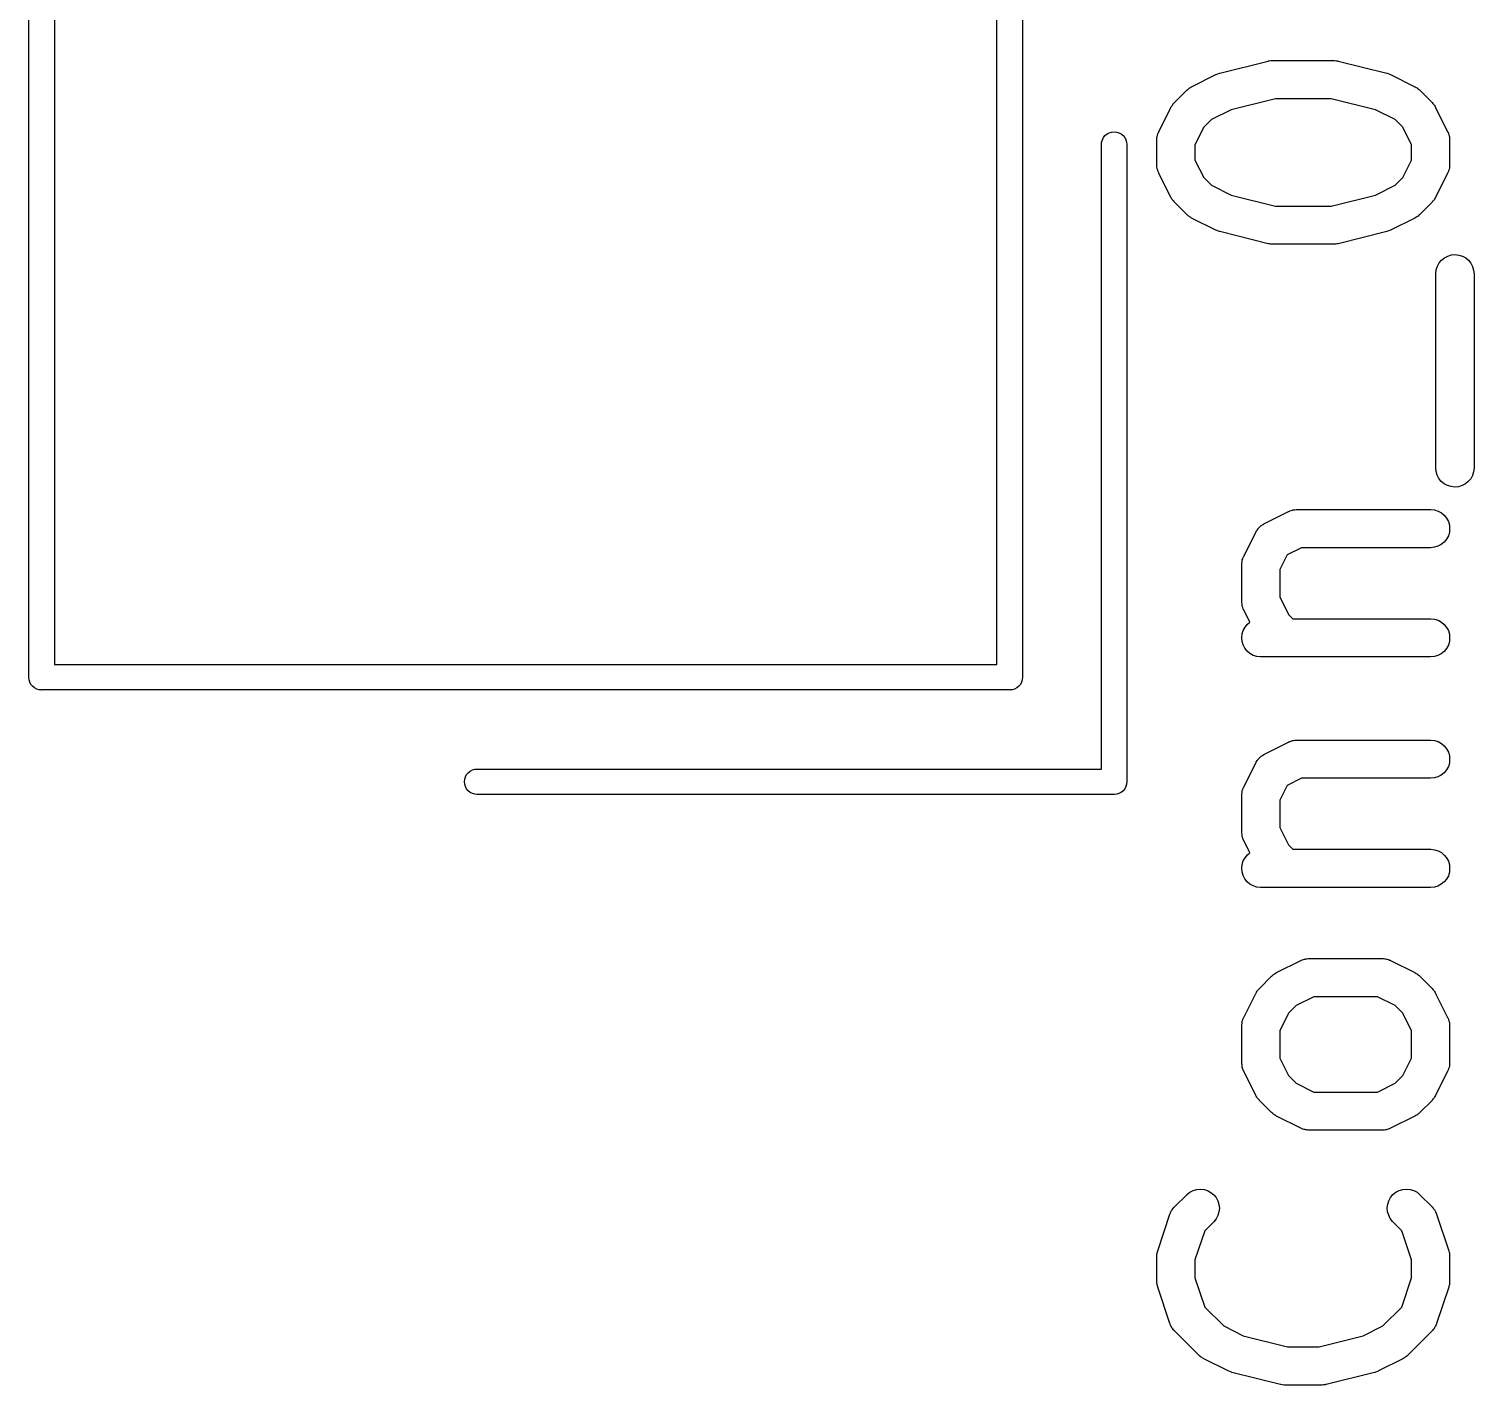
# Model space of a CAD drawing. Extents: x 118.6 to 187.3, y -130.9 to -41.9.
# Drawn here: x 178.69 to 184.36, y -77.67 to -72.35 of the extents above; entities that cross this region are included whole.
import ezdxf

# ---------------------------------------------------------------- set-up
doc = ezdxf.new("R2010")
doc.units = 0
doc.layers.add('BLACK', color=7, linetype='CONTINUOUS')

msp = doc.modelspace()

# ---------------------------------------------------------------- linework, layer by layer
at = {"layer": 'BLACK', "linetype": 'CONTINUOUS'}
for p, q in [((178.69, -74.8875), (178.69, -67.3924)), ((182.59, -67.3924), (182.59, -74.8876)), ((178.79, -67.44), (178.79, -74.84)), ((182.49, -74.84), (182.49, -67.44)), ((183.365, -72.5196), (183.555, -72.472)), ((183.555, -72.472), (183.556, -72.4718)), ((183.556, -72.4718), (183.557, -72.4716)), ((183.557, -72.4716), (183.559, -72.4712)), ((183.559, -72.4712), (183.565, -72.4706)), ((183.565, -72.4706), (183.571, -72.4698)), ((183.571, -72.4698), (183.572, -72.4699)), ((183.572, -72.4699), (183.573, -72.4698)), ((183.573, -72.4698), (183.811, -72.4698)), ((183.811, -72.4698), (183.812, -72.4698)), ((183.812, -72.4698), (183.814, -72.4699)), ((183.814, -72.4699), (183.815, -72.4699)), ((183.815, -72.4699), (183.821, -72.4707)), ((183.821, -72.4707), (183.827, -72.4714)), ((183.827, -72.4714), (183.828, -72.4718)), ((183.828, -72.4718), (183.83, -72.472)), ((183.83, -72.472), (184.02, -72.5196)), ((183.254, -72.5729), (183.349, -72.5253)), ((183.349, -72.5253), (183.35, -72.5248)), ((183.35, -72.5248), (183.351, -72.5247)), ((183.351, -72.5245), (183.357, -72.5222)), ((183.351, -72.5247), (183.351, -72.5245)), ((183.357, -72.5222), (183.364, -72.5198)), ((183.364, -72.5197), (183.365, -72.5196)), ((183.364, -72.5198), (183.364, -72.5197)), ((184.02, -72.5196), (184.021, -72.5199)), ((184.021, -72.5199), (184.021, -72.52)), ((184.021, -72.52), (184.022, -72.5201)), ((184.022, -72.5201), (184.028, -72.5226)), ((184.028, -72.5226), (184.035, -72.525)), ((184.035, -72.525), (184.035, -72.5252)), ((184.035, -72.5252), (184.035, -72.5253)), ((184.035, -72.5253), (184.131, -72.5729)), ((183.187, -72.6346), (183.235, -72.587)), ((183.235, -72.5862), (183.239, -72.5836)), ((183.235, -72.587), (183.235, -72.5862)), ((183.239, -72.5836), (183.242, -72.5807)), ((183.242, -72.5807), (183.244, -72.579)), ((183.244, -72.579), (183.247, -72.5771)), ((183.247, -72.5771), (183.251, -72.5752)), ((183.251, -72.5752), (183.254, -72.5729)), ((184.131, -72.5729), (184.132, -72.5734)), ((184.132, -72.5734), (184.135, -72.5757)), ((184.135, -72.5757), (184.139, -72.5777)), ((184.139, -72.5777), (184.141, -72.5797)), ((184.141, -72.5797), (184.144, -72.5814)), ((184.144, -72.5814), (184.147, -72.5843)), ((184.147, -72.5843), (184.15, -72.587)), ((184.15, -72.587), (184.198, -72.6346)), ((183.125, -72.7493), (183.173, -72.6541)), ((183.173, -72.6531), (183.176, -72.6496)), ((183.173, -72.6541), (183.173, -72.6531)), ((183.176, -72.6496), (183.178, -72.6459)), ((183.178, -72.6459), (183.18, -72.6435)), ((183.18, -72.6435), (183.181, -72.6409)), ((183.181, -72.6409), (183.184, -72.6378)), ((183.184, -72.6378), (183.187, -72.6346)), ((183.409, -72.6631), (183.332, -72.7016)), ((183.583, -72.6198), (183.409, -72.6631)), ((183.802, -72.6198), (183.583, -72.6198)), ((183.976, -72.6631), (183.802, -72.6198)), ((184.053, -72.7016), (183.976, -72.6631)), ((184.198, -72.6346), (184.199, -72.6353)), ((184.199, -72.6353), (184.201, -72.6386)), ((184.201, -72.6386), (184.204, -72.6417)), ((184.204, -72.6417), (184.206, -72.6443)), ((184.206, -72.6443), (184.208, -72.6468)), ((184.208, -72.6468), (184.21, -72.6505)), ((184.21, -72.6505), (184.212, -72.6541)), ((184.212, -72.6541), (184.259, -72.7493)), ((183.332, -72.7016), (183.302, -72.732)), ((184.083, -72.732), (184.053, -72.7016)), ((182.901, -72.7902), (182.904, -72.7808)), ((182.904, -72.7808), (182.908, -72.7721)), ((182.908, -72.7721), (182.914, -72.7645)), ((182.914, -72.7645), (182.922, -72.7582)), ((182.922, -72.7582), (182.931, -72.7536)), ((182.931, -72.7536), (182.94, -72.7507)), ((182.94, -72.7507), (182.95, -72.7498)), ((182.95, -72.7498), (182.96, -72.7507)), ((182.96, -72.7507), (182.969, -72.7536)), ((182.969, -72.7536), (182.978, -72.7582)), ((182.978, -72.7582), (182.986, -72.7645)), ((182.986, -72.7645), (182.992, -72.7721)), ((182.992, -72.7721), (182.996, -72.7808)), ((182.996, -72.7808), (182.999, -72.7902)), ((183.117, -72.7818), (183.118, -72.7796)), ((183.117, -72.7829), (183.117, -72.7818)), ((183.117, -72.8781), (183.117, -72.7829)), ((183.118, -72.7724), (183.119, -72.7673)), ((183.118, -72.7774), (183.118, -72.7724)), ((183.118, -72.7796), (183.118, -72.7774)), ((183.119, -72.7673), (183.12, -72.7652)), ((183.12, -72.763), (183.122, -72.7582)), ((183.12, -72.7652), (183.12, -72.763)), ((183.122, -72.7582), (183.123, -72.7533)), ((183.123, -72.7533), (183.125, -72.7514)), ((183.125, -72.7514), (183.125, -72.7493)), ((183.302, -72.732), (183.267, -72.8006)), ((184.117, -72.8006), (184.083, -72.732)), ((184.259, -72.7493), (184.26, -72.7503)), ((184.26, -72.7503), (184.261, -72.7523)), ((184.261, -72.7523), (184.262, -72.7543)), ((184.262, -72.7543), (184.263, -72.7592)), ((184.263, -72.7592), (184.265, -72.764)), ((184.265, -72.764), (184.265, -72.7662)), ((184.265, -72.7662), (184.266, -72.7683)), ((184.266, -72.7683), (184.266, -72.7734)), ((184.266, -72.7734), (184.267, -72.7785)), ((184.267, -72.7785), (184.267, -72.7807)), ((184.267, -72.7807), (184.267, -72.7829)), ((184.267, -72.7829), (184.267, -72.8781)), ((182.9, -72.7976), (182.901, -72.7902)), ((182.9, -75.25), (182.9, -72.7976)), ((182.999, -72.7902), (183, -72.7976)), ((183, -72.7976), (183, -75.2976)), ((183.267, -72.8006), (183.267, -72.8604)), ((184.117, -72.8604), (184.117, -72.8006)), ((183.118, -72.8803), (183.117, -72.8781)), ((183.118, -72.8825), (183.118, -72.8803)), ((183.118, -72.8876), (183.118, -72.8825)), ((183.119, -72.8927), (183.118, -72.8876)), ((183.119, -72.8948), (183.119, -72.8927)), ((183.12, -72.897), (183.119, -72.8948)), ((183.122, -72.9018), (183.12, -72.897)), ((183.267, -72.8604), (183.302, -72.9289)), ((184.083, -72.9289), (184.117, -72.8604)), ((184.265, -72.898), (184.263, -72.9028)), ((184.266, -72.8937), (184.265, -72.8958)), ((184.265, -72.8958), (184.265, -72.898)), ((184.267, -72.8835), (184.266, -72.8886)), ((184.266, -72.8886), (184.266, -72.8937)), ((184.267, -72.8781), (184.267, -72.8791)), ((184.267, -72.8791), (184.267, -72.8813)), ((184.267, -72.8813), (184.267, -72.8835)), ((183.123, -72.9067), (183.122, -72.9018)), ((183.124, -72.9086), (183.123, -72.9067)), ((183.125, -72.9107), (183.124, -72.9086)), ((183.125, -72.9116), (183.125, -72.9107)), ((183.173, -73.0069), (183.125, -72.9116)), ((183.302, -72.9289), (183.332, -72.9593)), ((184.053, -72.9593), (184.083, -72.9289)), ((184.259, -72.9116), (184.212, -73.0069)), ((184.26, -72.9096), (184.259, -72.9116)), ((184.261, -72.9076), (184.26, -72.9096)), ((184.263, -72.9028), (184.261, -72.9076)), ((183.175, -73.0104), (183.173, -73.0069)), ((183.177, -73.0142), (183.175, -73.0104)), ((183.332, -72.9593), (183.409, -72.9978)), ((183.409, -72.9978), (183.583, -73.0412)), ((183.802, -73.0412), (183.976, -72.9978)), ((183.976, -72.9978), (184.053, -72.9593)), ((184.209, -73.0113), (184.207, -73.0151)), ((184.211, -73.0078), (184.209, -73.0113)), ((184.212, -73.0069), (184.211, -73.0078)), ((183.179, -73.0166), (183.177, -73.0142)), ((183.181, -73.0193), (183.179, -73.0166)), ((183.184, -73.0223), (183.181, -73.0193)), ((183.186, -73.0256), (183.184, -73.0223)), ((183.187, -73.0264), (183.186, -73.0256)), ((183.235, -73.074), (183.187, -73.0264)), ((183.583, -73.0412), (183.802, -73.0412)), ((184.198, -73.0264), (184.15, -73.074)), ((184.2, -73.0231), (184.198, -73.0264)), ((184.203, -73.0201), (184.2, -73.0231)), ((184.205, -73.0175), (184.203, -73.0201)), ((184.207, -73.0151), (184.205, -73.0175)), ((183.238, -73.0767), (183.235, -73.074)), ((183.241, -73.0796), (183.238, -73.0767)), ((183.243, -73.0813), (183.241, -73.0796)), ((183.246, -73.0833), (183.243, -73.0813)), ((183.25, -73.0853), (183.246, -73.0833)), ((183.253, -73.0876), (183.25, -73.0853)), ((183.254, -73.088), (183.253, -73.0876)), ((183.349, -73.1357), (183.254, -73.088)), ((184.131, -73.088), (184.035, -73.1357)), ((184.134, -73.0858), (184.131, -73.088)), ((184.138, -73.0839), (184.134, -73.0858)), ((184.14, -73.0819), (184.138, -73.0839)), ((184.143, -73.0802), (184.14, -73.0819)), ((184.146, -73.0773), (184.143, -73.0802)), ((184.149, -73.0747), (184.146, -73.0773)), ((184.15, -73.074), (184.149, -73.0747)), ((183.35, -73.1358), (183.349, -73.1357)), ((183.35, -73.136), (183.35, -73.1358)), ((183.356, -73.1384), (183.35, -73.136)), ((183.363, -73.1409), (183.356, -73.1384)), ((183.363, -73.141), (183.363, -73.1409)), ((183.364, -73.1411), (183.363, -73.141)), ((183.365, -73.1413), (183.364, -73.1411)), ((183.555, -73.189), (183.365, -73.1413)), ((184.02, -73.1413), (183.83, -73.189)), ((184.021, -73.1412), (184.02, -73.1412)), ((184.02, -73.1412), (184.02, -73.1413)), ((184.027, -73.1388), (184.021, -73.1412)), ((184.034, -73.1364), (184.027, -73.1388)), ((184.035, -73.1361), (184.034, -73.1362)), ((184.034, -73.1362), (184.034, -73.1364)), ((184.035, -73.1357), (184.035, -73.1361)), ((183.556, -73.1891), (183.555, -73.189)), ((183.558, -73.1896), (183.556, -73.1891)), ((183.564, -73.1902), (183.558, -73.1896)), ((183.57, -73.1911), (183.564, -73.1902)), ((183.571, -73.191), (183.57, -73.1911)), ((183.572, -73.1912), (183.571, -73.191)), ((183.573, -73.1912), (183.572, -73.1912)), ((183.811, -73.1912), (183.573, -73.1912)), ((183.813, -73.1911), (183.811, -73.1912)), ((183.814, -73.1911), (183.813, -73.1911)), ((183.82, -73.1903), (183.814, -73.1911)), ((183.826, -73.1898), (183.82, -73.1903)), ((183.827, -73.1894), (183.826, -73.1898)), ((183.829, -73.1892), (183.827, -73.1894)), ((183.83, -73.189), (183.829, -73.1892)), ((184.247, -73.2439), (184.26, -73.2371)), ((184.26, -73.2371), (184.274, -73.233)), ((184.274, -73.233), (184.288, -73.2317)), ((184.288, -73.2317), (184.303, -73.2332)), ((184.303, -73.2332), (184.317, -73.2375)), ((184.317, -73.2375), (184.33, -73.2445)), ((184.213, -73.3056), (184.214, -73.2911)), ((184.214, -73.2911), (184.219, -73.2771)), ((184.219, -73.2771), (184.226, -73.2643)), ((184.226, -73.2643), (184.235, -73.2531)), ((184.235, -73.2531), (184.247, -73.2439)), ((184.33, -73.2445), (184.341, -73.2538)), ((184.341, -73.2538), (184.35, -73.2652)), ((184.35, -73.2652), (184.357, -73.2781)), ((184.357, -73.2781), (184.361, -73.2921)), ((184.361, -73.2921), (184.363, -73.3067)), ((184.213, -73.3067), (184.213, -73.3056)), ((184.213, -74.0686), (184.213, -73.3067)), ((184.363, -73.3067), (184.363, -74.0686)), ((184.214, -74.0831), (184.213, -74.0686)), ((184.218, -74.0972), (184.214, -74.0831)), ((184.361, -74.0842), (184.357, -74.0981)), ((184.363, -74.0696), (184.361, -74.0842)), ((184.363, -74.0686), (184.363, -74.0696)), ((184.225, -74.1101), (184.218, -74.0972)), ((184.234, -74.1214), (184.225, -74.1101)), ((184.246, -74.1307), (184.234, -74.1214)), ((184.259, -74.1377), (184.246, -74.1307)), ((184.273, -74.142), (184.259, -74.1377)), ((184.287, -74.1436), (184.273, -74.142)), ((184.302, -74.1422), (184.287, -74.1436)), ((184.316, -74.1381), (184.302, -74.1422)), ((184.329, -74.1313), (184.316, -74.1381)), ((184.34, -74.1222), (184.329, -74.1313)), ((184.35, -74.1109), (184.34, -74.1222)), ((184.357, -74.0981), (184.35, -74.1109)), ((183.54, -74.2872), (183.635, -74.2396)), ((183.635, -74.2396), (183.636, -74.2391)), ((183.636, -74.2391), (183.638, -74.2384)), ((183.638, -74.2384), (183.64, -74.2373)), ((183.64, -74.2373), (183.645, -74.2358)), ((183.645, -74.2358), (183.65, -74.2341)), ((183.65, -74.2341), (183.652, -74.2337)), ((183.652, -74.2337), (183.654, -74.2331)), ((183.654, -74.2331), (183.659, -74.2326)), ((183.659, -74.2326), (183.664, -74.2318)), ((183.664, -74.2318), (183.666, -74.2319)), ((183.666, -74.2319), (183.669, -74.2317)), ((183.669, -74.2317), (184.192, -74.2317)), ((184.192, -74.2317), (184.193, -74.2317)), ((184.193, -74.2317), (184.208, -74.2333)), ((184.208, -74.2333), (184.222, -74.2377)), ((184.222, -74.2377), (184.235, -74.2448)), ((184.235, -74.2448), (184.246, -74.2542)), ((184.246, -74.2542), (184.255, -74.2656)), ((183.508, -74.317), (183.512, -74.3123)), ((183.512, -74.3123), (183.515, -74.3075)), ((183.515, -74.3075), (183.516, -74.3064)), ((183.516, -74.3064), (183.517, -74.305)), ((183.517, -74.305), (183.521, -74.3011)), ((183.521, -74.3011), (183.525, -74.297)), ((183.525, -74.297), (183.526, -74.2961)), ((183.526, -74.2961), (183.527, -74.295)), ((183.527, -74.295), (183.532, -74.292)), ((183.532, -74.292), (183.537, -74.2887)), ((183.537, -74.2887), (183.538, -74.2881)), ((183.538, -74.2881), (183.54, -74.2872)), ((184.255, -74.2656), (184.262, -74.2786)), ((184.262, -74.2786), (184.266, -74.2926)), ((184.266, -74.2926), (184.267, -74.3072)), ((184.267, -74.3072), (184.266, -74.3217)), ((183.459, -74.416), (183.506, -74.3207)), ((183.506, -74.3207), (183.507, -74.3198)), ((183.507, -74.3198), (183.508, -74.3184)), ((183.508, -74.3184), (183.508, -74.317)), ((184.234, -74.3691), (184.221, -74.376)), ((184.245, -74.3599), (184.234, -74.3691)), ((184.255, -74.3486), (184.245, -74.3599)), ((184.262, -74.3357), (184.255, -74.3486)), ((184.266, -74.3217), (184.262, -74.3357)), ((183.453, -74.4297), (183.455, -74.4249)), ((183.453, -74.4318), (183.453, -74.4297)), ((183.455, -74.4249), (183.457, -74.42)), ((183.457, -74.42), (183.458, -74.418)), ((183.458, -74.418), (183.459, -74.416)), ((183.629, -74.4102), (183.601, -74.4672)), ((183.686, -74.3817), (183.629, -74.4102)), ((184.192, -74.3817), (183.686, -74.3817)), ((184.207, -74.3802), (184.192, -74.3817)), ((184.221, -74.376), (184.207, -74.3802)), ((183.451, -74.4441), (183.452, -74.439)), ((183.451, -74.4463), (183.451, -74.4441)), ((183.451, -74.4485), (183.451, -74.4463)), ((183.451, -74.4495), (183.451, -74.4485)), ((183.451, -74.5924), (183.451, -74.4495)), ((183.452, -74.4339), (183.453, -74.4318)), ((183.452, -74.439), (183.452, -74.4339)), ((183.601, -74.4672), (183.601, -74.5747)), ((183.451, -74.5946), (183.451, -74.5924)), ((183.451, -74.5968), (183.451, -74.5946)), ((183.452, -74.6018), (183.451, -74.5968)), ((183.601, -74.5747), (183.635, -74.6432)), ((183.452, -74.6069), (183.452, -74.6018)), ((183.453, -74.6091), (183.452, -74.6069)), ((183.453, -74.6112), (183.453, -74.6091)), ((183.455, -74.6161), (183.453, -74.6112)), ((183.456, -74.621), (183.455, -74.6161)), ((183.457, -74.6229), (183.456, -74.621)), ((183.458, -74.625), (183.457, -74.6229)), ((183.459, -74.6259), (183.458, -74.625)), ((183.483, -74.674), (183.459, -74.6259)), ((183.635, -74.6432), (183.652, -74.6602)), ((183.452, -74.7202), (183.457, -74.7062)), ((183.457, -74.7062), (183.464, -74.6933)), ((183.464, -74.6933), (183.473, -74.682)), ((183.473, -74.682), (183.483, -74.674)), ((183.652, -74.6602), (184.192, -74.6602)), ((184.192, -74.6602), (184.193, -74.6602)), ((184.193, -74.6602), (184.208, -74.6619)), ((184.208, -74.6619), (184.222, -74.6663)), ((184.222, -74.6663), (184.235, -74.6734)), ((184.235, -74.6734), (184.246, -74.6828)), ((184.246, -74.6828), (184.255, -74.6942)), ((184.255, -74.6942), (184.262, -74.7071)), ((184.262, -74.7071), (184.266, -74.7212)), ((183.451, -74.7347), (183.452, -74.7202)), ((183.452, -74.7493), (183.451, -74.7347)), ((183.456, -74.7633), (183.452, -74.7493)), ((183.463, -74.7763), (183.456, -74.7633)), ((184.262, -74.7643), (184.255, -74.7772)), ((184.266, -74.7503), (184.262, -74.7643)), ((184.266, -74.7212), (184.267, -74.7358)), ((184.267, -74.7358), (184.266, -74.7503)), ((183.472, -74.7877), (183.463, -74.7763)), ((183.483, -74.7971), (183.472, -74.7877)), ((183.496, -74.8042), (183.483, -74.7971)), ((183.51, -74.8086), (183.496, -74.8042)), ((183.525, -74.8102), (183.51, -74.8086)), ((183.526, -74.8102), (183.525, -74.8102)), ((184.192, -74.8102), (183.526, -74.8102)), ((184.207, -74.8088), (184.192, -74.8102)), ((184.221, -74.8046), (184.207, -74.8088)), ((184.234, -74.7977), (184.221, -74.8046)), ((184.245, -74.7885), (184.234, -74.7977)), ((184.255, -74.7772), (184.245, -74.7885)), ((178.79, -74.84), (182.49, -74.84)), ((178.69, -74.89), (178.69, -74.8875)), ((178.691, -74.8998), (178.69, -74.89)), ((178.694, -74.9092), (178.691, -74.8998)), ((178.698, -74.9179), (178.694, -74.9092)), ((178.704, -74.9255), (178.698, -74.9179)), ((178.712, -74.9318), (178.704, -74.9255)), ((178.721, -74.9364), (178.712, -74.9318)), ((178.73, -74.9393), (178.721, -74.9364)), ((178.738, -74.94), (178.73, -74.9393)), ((178.74, -74.9402), (178.738, -74.94)), ((178.742, -74.94), (178.74, -74.9402)), ((182.538, -74.94), (178.742, -74.94)), ((182.54, -74.9402), (182.538, -74.94)), ((182.542, -74.94), (182.54, -74.9402)), ((182.55, -74.9393), (182.542, -74.94)), ((182.559, -74.9364), (182.55, -74.9393)), ((182.568, -74.9318), (182.559, -74.9364)), ((182.576, -74.9255), (182.568, -74.9318)), ((182.582, -74.9179), (182.576, -74.9255)), ((182.586, -74.9092), (182.582, -74.9179)), ((182.589, -74.8998), (182.586, -74.9092)), ((182.59, -74.89), (182.589, -74.8998)), ((182.59, -74.8876), (182.59, -74.89)), ((183.54, -75.192), (183.635, -75.1443)), ((183.635, -75.1443), (183.636, -75.1439)), ((183.636, -75.1439), (183.638, -75.1431)), ((183.638, -75.1431), (183.64, -75.1421)), ((183.64, -75.1421), (183.645, -75.1406)), ((183.645, -75.1406), (183.65, -75.1388)), ((183.65, -75.1388), (183.652, -75.1385)), ((183.652, -75.1385), (183.654, -75.1379)), ((183.654, -75.1379), (183.659, -75.1374)), ((183.659, -75.1374), (183.664, -75.1366)), ((183.664, -75.1366), (183.666, -75.1366)), ((183.666, -75.1366), (183.669, -75.1364)), ((183.669, -75.1364), (184.192, -75.1364)), ((184.192, -75.1364), (184.193, -75.1364)), ((184.193, -75.1364), (184.208, -75.1381)), ((184.208, -75.1381), (184.222, -75.1425)), ((184.222, -75.1425), (184.235, -75.1495)), ((184.235, -75.1495), (184.246, -75.159)), ((184.246, -75.159), (184.255, -75.1704)), ((183.507, -75.2246), (183.508, -75.2232)), ((183.508, -75.2217), (183.512, -75.2171)), ((183.508, -75.2232), (183.508, -75.2217)), ((183.512, -75.2171), (183.515, -75.2123)), ((183.515, -75.2123), (183.516, -75.2111)), ((183.516, -75.2111), (183.517, -75.2098)), ((183.517, -75.2098), (183.521, -75.2059)), ((183.521, -75.2059), (183.525, -75.2018)), ((183.525, -75.2018), (183.526, -75.2009)), ((183.526, -75.2009), (183.527, -75.1998)), ((183.527, -75.1998), (183.532, -75.1967)), ((183.532, -75.1967), (183.537, -75.1935)), ((183.537, -75.1935), (183.538, -75.1928)), ((183.538, -75.1928), (183.54, -75.192)), ((184.255, -75.1704), (184.262, -75.1833)), ((184.262, -75.1833), (184.266, -75.1974)), ((184.266, -75.1974), (184.267, -75.212)), ((184.267, -75.212), (184.266, -75.2265)), ((180.404, -75.2808), (180.408, -75.2721)), ((180.408, -75.2721), (180.414, -75.2645)), ((180.414, -75.2645), (180.422, -75.2582)), ((180.422, -75.2582), (180.431, -75.2536)), ((180.431, -75.2536), (180.44, -75.2507)), ((180.44, -75.2507), (180.448, -75.25)), ((180.448, -75.25), (182.9, -75.25)), ((183.459, -75.3207), (183.506, -75.2255)), ((183.506, -75.2255), (183.507, -75.2246)), ((184.234, -75.2739), (184.221, -75.2808)), ((184.245, -75.2646), (184.234, -75.2739)), ((184.255, -75.2534), (184.245, -75.2646)), ((184.262, -75.2405), (184.255, -75.2534)), ((184.266, -75.2265), (184.262, -75.2405)), ((180.4, -75.3), (180.401, -75.2902)), ((180.401, -75.3098), (180.4, -75.3)), ((180.401, -75.2902), (180.404, -75.2808)), ((180.404, -75.3192), (180.401, -75.3098)), ((180.408, -75.3279), (180.404, -75.3192)), ((180.414, -75.3355), (180.408, -75.3279)), ((180.422, -75.3418), (180.414, -75.3355)), ((182.986, -75.3355), (182.978, -75.3418)), ((182.992, -75.3279), (182.986, -75.3355)), ((182.996, -75.3192), (182.992, -75.3279)), ((182.999, -75.3098), (182.996, -75.3192)), ((183, -75.3), (182.999, -75.3098)), ((183, -75.2976), (183, -75.3)), ((183.452, -75.3387), (183.453, -75.3366)), ((183.453, -75.3344), (183.455, -75.3296)), ((183.453, -75.3366), (183.453, -75.3344)), ((183.455, -75.3296), (183.457, -75.3247)), ((183.457, -75.3247), (183.458, -75.3228)), ((183.458, -75.3228), (183.459, -75.3207)), ((183.629, -75.3149), (183.601, -75.372)), ((183.686, -75.2864), (183.629, -75.3149)), ((184.192, -75.2864), (183.686, -75.2864)), ((184.207, -75.285), (184.192, -75.2864)), ((184.221, -75.2808), (184.207, -75.285)), ((180.431, -75.3464), (180.422, -75.3418)), ((180.44, -75.3493), (180.431, -75.3464)), ((180.448, -75.35), (180.44, -75.3493)), ((182.948, -75.35), (180.448, -75.35)), ((182.95, -75.3502), (182.948, -75.35)), ((182.952, -75.35), (182.95, -75.3502)), ((182.96, -75.3493), (182.952, -75.35)), ((182.969, -75.3464), (182.96, -75.3493)), ((182.978, -75.3418), (182.969, -75.3464)), ((183.451, -75.3488), (183.452, -75.3438)), ((183.451, -75.351), (183.451, -75.3488)), ((183.451, -75.3532), (183.451, -75.351)), ((183.451, -75.3543), (183.451, -75.3532)), ((183.451, -75.4971), (183.451, -75.3543)), ((183.452, -75.3438), (183.452, -75.3387)), ((183.601, -75.372), (183.601, -75.4794)), ((183.451, -75.4993), (183.451, -75.4971)), ((183.451, -75.5015), (183.451, -75.4993)), ((183.452, -75.5066), (183.451, -75.5015)), ((183.452, -75.5117), (183.452, -75.5066)), ((183.601, -75.4794), (183.635, -75.548)), ((183.453, -75.5138), (183.452, -75.5117)), ((183.453, -75.516), (183.453, -75.5138)), ((183.455, -75.5208), (183.453, -75.516)), ((183.456, -75.5257), (183.455, -75.5208)), ((183.457, -75.5277), (183.456, -75.5257)), ((183.458, -75.5297), (183.457, -75.5277)), ((183.459, -75.5307), (183.458, -75.5297)), ((183.483, -75.5788), (183.459, -75.5307)), ((183.635, -75.548), (183.652, -75.565)), ((183.452, -75.6249), (183.457, -75.6109)), ((183.457, -75.6109), (183.464, -75.5981)), ((183.464, -75.5981), (183.473, -75.5868)), ((183.473, -75.5868), (183.483, -75.5788)), ((183.652, -75.565), (184.192, -75.565)), ((184.192, -75.565), (184.193, -75.565)), ((184.193, -75.565), (184.208, -75.5666)), ((184.208, -75.5666), (184.222, -75.5711)), ((184.222, -75.5711), (184.235, -75.5781)), ((184.235, -75.5781), (184.246, -75.5875)), ((184.246, -75.5875), (184.255, -75.5989)), ((184.255, -75.5989), (184.262, -75.6119)), ((184.262, -75.6119), (184.266, -75.6259)), ((183.451, -75.6395), (183.452, -75.6249)), ((183.452, -75.6541), (183.451, -75.6395)), ((183.456, -75.6681), (183.452, -75.6541)), ((183.463, -75.6811), (183.456, -75.6681)), ((184.262, -75.6691), (184.255, -75.6819)), ((184.266, -75.6551), (184.262, -75.6691)), ((184.266, -75.6259), (184.267, -75.6405)), ((184.267, -75.6405), (184.266, -75.6551)), ((183.472, -75.6925), (183.463, -75.6811)), ((183.483, -75.7019), (183.472, -75.6925)), ((183.496, -75.7089), (183.483, -75.7019)), ((183.51, -75.7134), (183.496, -75.7089)), ((183.525, -75.715), (183.51, -75.7134)), ((183.526, -75.715), (183.525, -75.715)), ((184.192, -75.715), (183.526, -75.715)), ((184.207, -75.7136), (184.192, -75.715)), ((184.221, -75.7093), (184.207, -75.7136)), ((184.234, -75.7025), (184.221, -75.7093)), ((184.245, -75.6932), (184.234, -75.7025)), ((184.255, -75.6819), (184.245, -75.6932)), ((183.587, -76.0491), (183.683, -76.0015)), ((183.683, -76.0015), (183.684, -76.001)), ((183.684, -76.001), (183.686, -76.0003)), ((183.686, -76.0003), (183.688, -75.9992)), ((183.688, -75.9992), (183.693, -75.9977)), ((183.693, -75.9977), (183.697, -75.996)), ((183.697, -75.996), (183.7, -75.9956)), ((183.7, -75.9956), (183.702, -75.995)), ((183.702, -75.995), (183.707, -75.9945)), ((183.707, -75.9945), (183.712, -75.9937)), ((183.712, -75.9937), (183.714, -75.9938)), ((183.714, -75.9938), (183.716, -75.9936)), ((183.716, -75.9936), (184.002, -75.9936)), ((184.002, -75.9936), (184.003, -75.9936)), ((184.003, -75.9936), (184.005, -75.9938)), ((184.005, -75.9938), (184.007, -75.9938)), ((184.007, -75.9938), (184.012, -75.9946)), ((184.012, -75.9946), (184.017, -75.9952)), ((184.017, -75.9952), (184.02, -75.9959)), ((184.02, -75.9959), (184.022, -75.9963)), ((184.022, -75.9963), (184.027, -75.9981)), ((184.027, -75.9981), (184.031, -75.9996)), ((184.031, -75.9996), (184.033, -76.0007)), ((184.033, -76.0007), (184.035, -76.0015)), ((184.035, -76.0015), (184.131, -76.0491)), ((183.52, -76.1108), (183.568, -76.0632)), ((183.568, -76.0632), (183.569, -76.0624)), ((183.569, -76.0624), (183.572, -76.0598)), ((183.572, -76.0598), (183.575, -76.0569)), ((183.575, -76.0569), (183.578, -76.0552)), ((183.578, -76.0552), (183.58, -76.0533)), ((183.58, -76.0533), (183.584, -76.0514)), ((183.584, -76.0514), (183.587, -76.0491)), ((184.131, -76.0491), (184.132, -76.0496)), ((184.132, -76.0496), (184.135, -76.0519)), ((184.135, -76.0519), (184.139, -76.0539)), ((184.139, -76.0539), (184.141, -76.0558)), ((184.141, -76.0558), (184.144, -76.0575)), ((184.144, -76.0575), (184.147, -76.0605)), ((184.147, -76.0605), (184.15, -76.0632)), ((184.15, -76.0632), (184.198, -76.1108)), ((183.459, -76.2255), (183.506, -76.1303)), ((183.506, -76.1303), (183.507, -76.1293)), ((183.507, -76.1293), (183.509, -76.1258)), ((183.509, -76.1258), (183.511, -76.1221)), ((183.511, -76.1221), (183.513, -76.1197)), ((183.513, -76.1197), (183.515, -76.1171)), ((183.515, -76.1171), (183.518, -76.114)), ((183.518, -76.114), (183.52, -76.1108)), ((184.198, -76.1108), (184.199, -76.1115)), ((184.199, -76.1115), (184.201, -76.1148)), ((184.201, -76.1148), (184.204, -76.1179)), ((184.204, -76.1179), (184.206, -76.1205)), ((184.206, -76.1205), (184.208, -76.123)), ((184.208, -76.123), (184.21, -76.1267)), ((184.21, -76.1267), (184.212, -76.1303)), ((184.212, -76.1303), (184.259, -76.2255)), ((183.665, -76.1778), (183.635, -76.2082)), ((183.734, -76.1436), (183.665, -76.1778)), ((183.984, -76.1436), (183.734, -76.1436)), ((184.053, -76.1778), (183.984, -76.1436)), ((184.083, -76.2082), (184.053, -76.1778)), ((183.452, -76.2435), (183.453, -76.2414)), ((183.452, -76.2485), (183.452, -76.2435)), ((183.453, -76.2392), (183.455, -76.2344)), ((183.453, -76.2414), (183.453, -76.2392)), ((183.455, -76.2344), (183.457, -76.2295)), ((183.457, -76.2295), (183.458, -76.2276)), ((183.458, -76.2276), (183.459, -76.2255)), ((183.635, -76.2082), (183.601, -76.2768)), ((184.117, -76.2768), (184.083, -76.2082)), ((184.259, -76.2255), (184.26, -76.2264)), ((184.26, -76.2264), (184.261, -76.2285)), ((184.261, -76.2285), (184.262, -76.2305)), ((184.262, -76.2305), (184.263, -76.2354)), ((184.263, -76.2354), (184.265, -76.2402)), ((184.265, -76.2402), (184.265, -76.2424)), ((184.265, -76.2424), (184.266, -76.2445)), ((184.266, -76.2445), (184.266, -76.2496)), ((183.451, -76.2536), (183.452, -76.2485)), ((183.451, -76.2558), (183.451, -76.2536)), ((183.451, -76.258), (183.451, -76.2558)), ((183.451, -76.259), (183.451, -76.258)), ((183.451, -76.4019), (183.451, -76.259)), ((183.601, -76.2768), (183.601, -76.3842)), ((184.117, -76.3842), (184.117, -76.2768)), ((184.266, -76.2496), (184.267, -76.2546)), ((184.267, -76.2546), (184.267, -76.2569)), ((184.267, -76.2569), (184.267, -76.259)), ((184.267, -76.259), (184.267, -76.4019)), ((183.451, -76.4041), (183.451, -76.4019)), ((183.451, -76.4063), (183.451, -76.4041)), ((183.452, -76.4114), (183.451, -76.4063)), ((183.452, -76.4165), (183.452, -76.4114)), ((183.601, -76.3842), (183.635, -76.4527)), ((184.083, -76.4527), (184.117, -76.3842)), ((184.267, -76.4074), (184.266, -76.4124)), ((184.266, -76.4124), (184.266, -76.4175)), ((184.267, -76.4019), (184.267, -76.403)), ((184.267, -76.403), (184.267, -76.4051)), ((184.267, -76.4051), (184.267, -76.4074)), ((183.453, -76.4186), (183.452, -76.4165)), ((183.453, -76.4208), (183.453, -76.4186)), ((183.455, -76.4256), (183.453, -76.4208)), ((183.456, -76.4305), (183.455, -76.4256)), ((183.457, -76.4324), (183.456, -76.4305)), ((183.458, -76.4345), (183.457, -76.4324)), ((183.459, -76.4354), (183.458, -76.4345)), ((183.506, -76.5307), (183.459, -76.4354)), ((183.635, -76.4527), (183.665, -76.4831)), ((184.053, -76.4831), (184.083, -76.4527)), ((184.259, -76.4354), (184.212, -76.5307)), ((184.26, -76.4334), (184.259, -76.4354)), ((184.261, -76.4314), (184.26, -76.4334)), ((184.263, -76.4266), (184.261, -76.4314)), ((184.265, -76.4218), (184.263, -76.4266)), ((184.266, -76.4175), (184.265, -76.4196)), ((184.265, -76.4196), (184.265, -76.4218)), ((183.665, -76.4831), (183.734, -76.5174)), ((183.734, -76.5174), (183.984, -76.5174)), ((183.984, -76.5174), (184.053, -76.4831)), ((183.508, -76.5343), (183.506, -76.5307)), ((183.51, -76.538), (183.508, -76.5343)), ((183.512, -76.5404), (183.51, -76.538)), ((183.514, -76.5431), (183.512, -76.5404)), ((183.517, -76.5461), (183.514, -76.5431)), ((183.52, -76.5494), (183.517, -76.5461)), ((183.52, -76.5502), (183.52, -76.5494)), ((183.568, -76.5978), (183.52, -76.5502)), ((184.198, -76.5502), (184.15, -76.5978)), ((184.2, -76.5469), (184.198, -76.5502)), ((184.203, -76.5439), (184.2, -76.5469)), ((184.205, -76.5413), (184.203, -76.5439)), ((184.207, -76.5389), (184.205, -76.5413)), ((184.209, -76.5352), (184.207, -76.5389)), ((184.211, -76.5316), (184.209, -76.5352)), ((184.212, -76.5307), (184.211, -76.5316)), ((183.571, -76.6005), (183.568, -76.5978)), ((183.574, -76.6034), (183.571, -76.6005)), ((183.577, -76.6051), (183.574, -76.6034)), ((183.579, -76.6071), (183.577, -76.6051)), ((183.583, -76.6091), (183.579, -76.6071)), ((183.586, -76.6114), (183.583, -76.6091)), ((183.587, -76.6118), (183.586, -76.6114)), ((183.683, -76.6595), (183.587, -76.6118)), ((184.131, -76.6118), (184.035, -76.6595)), ((184.134, -76.6096), (184.131, -76.6118)), ((184.138, -76.6077), (184.134, -76.6096)), ((184.14, -76.6057), (184.138, -76.6077)), ((184.143, -76.6041), (184.14, -76.6057)), ((184.146, -76.6012), (184.143, -76.6041)), ((184.149, -76.5985), (184.146, -76.6012)), ((184.15, -76.5978), (184.149, -76.5985)), ((183.685, -76.6603), (183.683, -76.6595)), ((183.687, -76.6613), (183.685, -76.6603)), ((183.692, -76.6629), (183.687, -76.6613)), ((183.696, -76.6647), (183.692, -76.6629)), ((183.698, -76.6651), (183.696, -76.6647)), ((183.701, -76.6657), (183.698, -76.6651)), ((183.706, -76.6663), (183.701, -76.6657)), ((183.711, -76.6672), (183.706, -76.6663)), ((183.713, -76.6671), (183.711, -76.6672)), ((183.715, -76.6674), (183.713, -76.6671)), ((183.716, -76.6674), (183.715, -76.6674)), ((184.002, -76.6674), (183.716, -76.6674)), ((184.004, -76.6672), (184.002, -76.6674)), ((184.006, -76.6673), (184.004, -76.6672)), ((184.011, -76.6665), (184.006, -76.6673)), ((184.016, -76.666), (184.011, -76.6665)), ((184.019, -76.6653), (184.016, -76.666)), ((184.021, -76.665), (184.019, -76.6653)), ((184.026, -76.6632), (184.021, -76.665)), ((184.03, -76.6617), (184.026, -76.6632)), ((184.032, -76.6607), (184.03, -76.6617)), ((184.035, -76.6599), (184.032, -76.6607)), ((184.035, -76.6595), (184.035, -76.6599)), ((183.187, -76.9679), (183.235, -76.9203)), ((183.235, -76.9196), (183.247, -76.9104)), ((183.235, -76.9203), (183.235, -76.9196)), ((183.247, -76.9104), (183.26, -76.9037)), ((183.26, -76.9037), (183.274, -76.8996)), ((183.274, -76.8996), (183.288, -76.8983)), ((183.288, -76.8983), (183.303, -76.8999)), ((183.303, -76.8999), (183.317, -76.9043)), ((183.317, -76.9043), (183.33, -76.9113)), ((183.33, -76.9113), (183.341, -76.9207)), ((183.341, -76.9207), (183.35, -76.932)), ((184.035, -76.9312), (184.044, -76.9199)), ((184.044, -76.9199), (184.056, -76.9107)), ((184.056, -76.9107), (184.069, -76.9039)), ((184.069, -76.9039), (184.083, -76.8997)), ((184.083, -76.8997), (184.097, -76.8983)), ((184.097, -76.8983), (184.112, -76.8998)), ((184.112, -76.8998), (184.126, -76.9041)), ((184.126, -76.9041), (184.139, -76.911)), ((184.139, -76.911), (184.15, -76.9203)), ((184.15, -76.9203), (184.198, -76.9679)), ((183.175, -76.983), (183.177, -76.9812)), ((183.177, -76.9812), (183.178, -76.9792)), ((183.178, -76.9792), (183.181, -76.9753)), ((183.181, -76.9753), (183.184, -76.9711)), ((183.184, -76.9711), (183.186, -76.9696)), ((183.186, -76.9696), (183.187, -76.9679)), ((183.35, -76.932), (183.357, -76.945)), ((183.357, -76.945), (183.361, -76.959)), ((183.361, -76.959), (183.363, -76.9736)), ((183.363, -76.9736), (183.361, -76.9882)), ((184.022, -76.9725), (184.024, -76.958)), ((184.023, -76.9871), (184.022, -76.9725)), ((184.024, -76.958), (184.028, -76.944)), ((184.028, -76.944), (184.035, -76.9312)), ((184.198, -76.9679), (184.199, -76.9687)), ((184.199, -76.9687), (184.2, -76.9704)), ((184.2, -76.9704), (184.202, -76.9719)), ((184.202, -76.9719), (184.204, -76.9761)), ((184.204, -76.9761), (184.208, -76.9801)), ((184.208, -76.9801), (184.209, -76.9821)), ((184.209, -76.9821), (184.21, -76.9839)), ((183.121, -77.1401), (183.169, -76.9972)), ((183.169, -76.9962), (183.17, -76.9942)), ((183.169, -76.9972), (183.169, -76.9962)), ((183.17, -76.9942), (183.171, -76.9921)), ((183.171, -76.9921), (183.173, -76.9876)), ((183.173, -76.9876), (183.175, -76.983)), ((183.341, -77.0264), (183.306, -77.0615)), ((183.35, -77.0151), (183.341, -77.0264)), ((183.357, -77.0022), (183.35, -77.0151)), ((183.361, -76.9882), (183.357, -77.0022)), ((184.028, -77.0012), (184.023, -76.9871)), ((184.034, -77.0142), (184.028, -77.0012)), ((184.043, -77.0256), (184.034, -77.0142)), ((184.044, -77.0264), (184.043, -77.0256)), ((184.079, -77.0615), (184.044, -77.0264)), ((184.21, -76.9839), (184.212, -76.9886)), ((184.212, -76.9886), (184.214, -76.9931)), ((184.214, -76.9931), (184.215, -76.9952)), ((184.215, -76.9952), (184.216, -76.9972)), ((184.216, -76.9972), (184.264, -77.1401)), ((183.306, -77.0615), (183.267, -77.176)), ((184.117, -77.176), (184.079, -77.0615)), ((183.118, -77.1544), (183.119, -77.1513)), ((183.119, -77.1482), (183.12, -77.1442)), ((183.119, -77.1513), (183.119, -77.1482)), ((183.12, -77.1442), (183.121, -77.1401)), ((184.264, -77.1401), (184.264, -77.1411)), ((184.264, -77.1411), (184.265, -77.1452)), ((184.265, -77.1452), (184.266, -77.1492)), ((184.266, -77.1492), (184.266, -77.1524)), ((184.266, -77.1524), (184.267, -77.1554)), ((183.117, -77.1628), (183.118, -77.1586)), ((183.117, -77.1638), (183.117, -77.1628)), ((183.117, -77.259), (183.117, -77.1638)), ((183.118, -77.1586), (183.118, -77.1544)), ((183.267, -77.176), (183.267, -77.2469)), ((184.117, -77.2469), (184.117, -77.176)), ((184.267, -77.1554), (184.267, -77.1596)), ((184.267, -77.1596), (184.267, -77.1638)), ((184.267, -77.1638), (184.267, -77.259)), ((183.118, -77.2632), (183.117, -77.259)), ((183.118, -77.2675), (183.118, -77.2632)), ((183.267, -77.2469), (183.306, -77.3614)), ((184.079, -77.3614), (184.117, -77.2469)), ((184.267, -77.259), (184.267, -77.2601)), ((184.267, -77.2601), (184.267, -77.2643)), ((184.267, -77.2643), (184.267, -77.2685)), ((183.119, -77.2705), (183.118, -77.2675)), ((183.119, -77.2736), (183.119, -77.2705)), ((183.12, -77.2776), (183.119, -77.2736)), ((183.121, -77.2818), (183.12, -77.2776)), ((183.121, -77.2828), (183.121, -77.2818)), ((183.169, -77.4256), (183.121, -77.2828)), ((184.264, -77.2828), (184.216, -77.4256)), ((184.266, -77.2746), (184.264, -77.2787)), ((184.264, -77.2787), (184.264, -77.2828)), ((184.267, -77.2685), (184.266, -77.2715)), ((184.266, -77.2715), (184.266, -77.2746)), ((183.306, -77.3614), (183.38, -77.4355)), ((184.005, -77.4355), (184.079, -77.3614)), ((183.17, -77.4276), (183.169, -77.4256)), ((183.17, -77.4298), (183.17, -77.4276)), ((183.173, -77.4343), (183.17, -77.4298)), ((183.175, -77.439), (183.173, -77.4343)), ((183.38, -77.4355), (183.457, -77.474)), ((183.928, -77.474), (184.005, -77.4355)), ((184.212, -77.4352), (184.209, -77.4399)), ((184.214, -77.4307), (184.212, -77.4352)), ((184.215, -77.4286), (184.214, -77.4307)), ((184.216, -77.4266), (184.215, -77.4286)), ((184.216, -77.4256), (184.216, -77.4266)), ((183.176, -77.4408), (183.175, -77.439)), ((183.177, -77.4428), (183.176, -77.4408)), ((183.18, -77.4468), (183.177, -77.4428)), ((183.183, -77.4509), (183.18, -77.4468)), ((183.185, -77.4525), (183.183, -77.4509)), ((183.186, -77.4542), (183.185, -77.4525)), ((183.187, -77.4549), (183.186, -77.4542)), ((183.282, -77.5502), (183.187, -77.4549)), ((183.457, -77.474), (183.63, -77.5174)), ((183.755, -77.5174), (183.928, -77.474)), ((184.198, -77.4549), (184.103, -77.5502)), ((184.199, -77.4532), (184.198, -77.4549)), ((184.201, -77.4517), (184.199, -77.4532)), ((184.204, -77.4476), (184.201, -77.4517)), ((184.207, -77.4436), (184.204, -77.4476)), ((184.208, -77.4417), (184.207, -77.4436)), ((184.209, -77.4399), (184.208, -77.4417)), ((183.63, -77.5174), (183.755, -77.5174)), ((183.285, -77.5528), (183.282, -77.5502)), ((183.288, -77.5558), (183.285, -77.5528)), ((183.291, -77.5575), (183.288, -77.5558)), ((183.294, -77.5595), (183.291, -77.5575)), ((183.297, -77.5615), (183.294, -77.5595)), ((183.301, -77.5637), (183.297, -77.5615)), ((183.302, -77.5642), (183.301, -77.5637)), ((183.397, -77.6118), (183.302, -77.5642)), ((184.083, -77.5642), (183.988, -77.6118)), ((184.087, -77.562), (184.083, -77.5642)), ((184.09, -77.56), (184.087, -77.562)), ((184.093, -77.5581), (184.09, -77.56)), ((184.095, -77.5564), (184.093, -77.5581)), ((184.099, -77.5535), (184.095, -77.5564)), ((184.102, -77.5509), (184.099, -77.5535)), ((184.103, -77.5502), (184.102, -77.5509)), ((183.397, -77.612), (183.397, -77.6118)), ((183.398, -77.6121), (183.397, -77.612)), ((183.404, -77.6146), (183.398, -77.6121)), ((183.411, -77.6171), (183.404, -77.6146)), ((183.411, -77.6173), (183.411, -77.6171)), ((183.411, -77.6171), (183.411, -77.6171)), ((183.412, -77.6175), (183.411, -77.6173)), ((183.603, -77.6651), (183.412, -77.6175)), ((183.972, -77.6175), (183.782, -77.6651)), ((183.973, -77.6174), (183.972, -77.6175)), ((183.98, -77.615), (183.973, -77.6174)), ((183.973, -77.6174), (183.973, -77.6174)), ((183.986, -77.6126), (183.98, -77.615)), ((183.987, -77.6124), (183.986, -77.6126)), ((183.988, -77.6118), (183.987, -77.6123)), ((183.987, -77.6123), (183.987, -77.6124)), ((183.604, -77.6653), (183.603, -77.6651)), ((183.605, -77.6657), (183.604, -77.6653)), ((183.611, -77.6664), (183.605, -77.6657)), ((183.617, -77.6673), (183.611, -77.6664)), ((183.619, -77.6672), (183.617, -77.6673)), ((183.62, -77.6674), (183.619, -77.6672)), ((183.621, -77.6674), (183.62, -77.6674)), ((183.764, -77.6674), (183.621, -77.6674)), ((183.765, -77.6672), (183.764, -77.6674)), ((183.766, -77.6673), (183.765, -77.6672)), ((183.772, -77.6665), (183.766, -77.6673)), ((183.778, -77.666), (183.772, -77.6665)), ((183.78, -77.6656), (183.778, -77.666)), ((183.781, -77.6654), (183.78, -77.6656)), ((183.782, -77.6651), (183.781, -77.6654))]:
    msp.add_line(p, q, dxfattribs=at)

doc.saveas('drawing.dxf')
